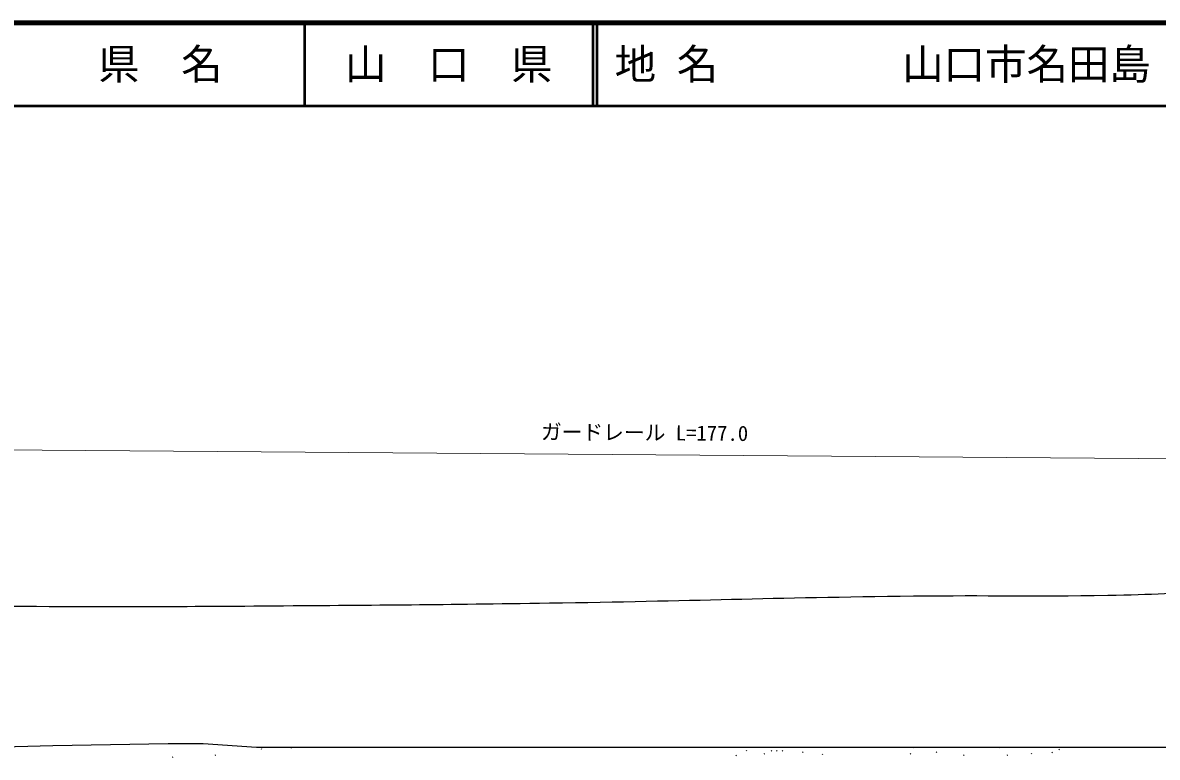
# Model space of a CAD drawing. Units: millimetres, scale not verified. Extents: x 40000 to 680000, y 20000 to 380000.
# Drawn here: x 299034 to 435787, y 291466 to 380000 of the extents above; entities that cross this region are included whole.
import ezdxf
from ezdxf.enums import TextEntityAlignment as Align

# ---------------------------------------------------------------- set-up
doc = ezdxf.new("R2010")
doc.units = ezdxf.units.MM
doc.header["$LTSCALE"] = 1000
for name, color, linetype, lineweight in [('M-BGD', 7, 'Continuous', 25), ('M-STR-HTXT', 7, 'Continuous', 13), ('M-TTL', 2, 'Continuous', 140), ('M-TTL-LINE', 7, 'Continuous', 50)]:
    doc.layers.add(name, color=color, linetype=linetype, lineweight=lineweight)
doc.layers.add('M-TTL-TXT', color=7, linetype='Continuous')
doc.styles.add('ＭＳ ゴシック', font='')
doc.styles.get('ＭＳ ゴシック').set_extended_font_data('MS Gothic')

msp = doc.modelspace()

# ---------------------------------------------------------------- linework, layer by layer
at = {"layer": 'M-BGD'}
for p, q in [((406379, 292661), (406426, 292707)), ((413341, 292650), (413398, 292707)), ((416725, 292634), (416795, 292705)), ((317107, 291466), (317178, 291537)), ((322245, 291706), (322316, 291777)), ((327799, 292450), (327870, 292520)), ((331362, 292559), (331433, 292630)), ((385006, 291641), (385077, 291712)), ((386254, 292266), (386324, 292337)), ((388419, 291873), (388490, 291944)), ((389248, 292207), (389319, 292278)), ((389905, 292209), (389976, 292279)), ((390566, 292211), (390637, 292282)), ((393018, 292044), (393089, 292115)), ((395421, 291803), (395491, 291874)), ((406006, 291864), (406077, 291935)), ((409137, 292063), (409208, 292134)), ((412430, 291680), (412500, 291751)), ((417695, 291710), (417765, 291781)), ((420610, 291877), (420681, 291948)), ((423066, 292017), (423137, 292088)), ((423914, 292368), (423984, 292439))]:
    msp.add_line(p, q, dxfattribs=at)
msp.add_lwpolyline([(107251, 294209), (132064, 292538), (180070, 292114), (184557, 291945), (203861, 291691), (219525, 291691), (279892, 292284), (302667, 292876), (316553, 293130), (320786, 293130), (327221, 292707), (449818, 292707), (464184, 292619)], dxfattribs=at)
msp.add_open_spline([(108235, 314322), (114433, 313928), (115997, 313834), (120973, 313535), (130396, 312968), (135680, 312754), (145103, 312180), (151521, 311790), (155109, 311465), (161528, 311080), (167410, 310727), (170714, 310699), (176599, 310402), (178286, 310317), (179228, 310186), (180917, 310148), (187001, 310014), (190410, 310311), (196495, 310318), (210220, 310332), (217907, 310143), (231632, 310064), (238742, 310023), (242725, 310059), (249835, 309979), (255689, 309913), (258967, 309775), (264821, 309725), (273122, 309654), (277772, 309738), (286073, 309725), (296325, 309709), (302067, 309621), (312319, 309640), (318934, 309653), (322639, 309674), (329253, 309725), (342250, 309825), (349531, 309873), (362527, 310064), (379659, 310316), (389251, 310722), (406384, 310910), (415544, 311011), (420677, 310861), (429837, 310995), (435164, 311073), (438143, 311335), (443468, 311503), (445989, 311583), (447402, 311588), (449923, 311669), (454999, 311830), (456626, 311948), (462910, 312299)], degree=3, knots=[0, 0, 0, 0, 1, 1, 1, 2, 2, 2, 3, 3, 3, 4, 4, 4, 5, 5, 5, 6, 6, 6, 7, 7, 7, 8, 8, 8, 9, 9, 9, 10, 10, 10, 11, 11, 11, 12, 12, 12, 13, 13, 13, 14, 14, 14, 15, 15, 15, 16, 16, 16, 17, 17, 17, 18, 18, 18, 18], dxfattribs=at)
at = {"layer": 'M-STR-HTXT'}
msp.add_line((287634, 328606), (460346, 327261), dxfattribs=at)
at = {"layer": 'M-TTL'}
msp.add_line((680000, 380000), (40000, 380000), dxfattribs=at)
at = {"layer": 'M-TTL-LINE'}
for p, q in [((333000, 380000), (333000, 370000)), ((367750, 380000), (367750, 370000)), ((368250, 380000), (368250, 370000)), ((40000, 370000), (680000, 370000))]:
    msp.add_line(p, q, dxfattribs=at)

# ---------------------------------------------------------------- texts
at = {"layer": 'M-STR-HTXT', "style": 'ＭＳ ゴシック'}
msp.add_text('ガードレール L=177.0', height=1833, rotation=359.554, dxfattribs=at).set_placement((373974, 329134), align=Align.BOTTOM_CENTER)
at = {"layer": 'M-TTL-TXT', "style": 'ＭＳ ゴシック'}
for s, p in [('県\u3000名', (315625, 375000)), ('山\u3000口\u3000県', (350375, 375000))]:
    msp.add_text(s, height=3666, dxfattribs=at).set_placement(p, align=Align.MIDDLE_CENTER)
for s, p in [('地 名', (370380, 375000)), ('山口市名田島', (405024, 375000))]:
    msp.add_text(s, height=3666, dxfattribs=at).set_placement(p, align=Align.MIDDLE_LEFT)

doc.saveas('drawing.dxf')
